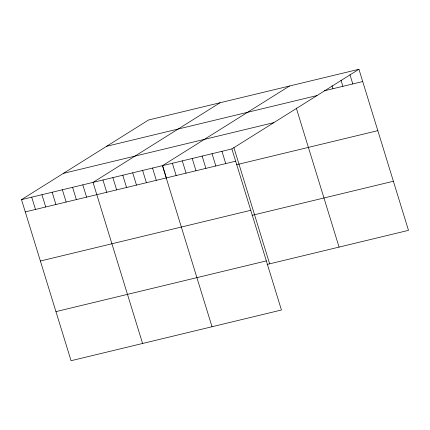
<?xml version="1.0" encoding="UTF-8"?>
<svg xmlns="http://www.w3.org/2000/svg" width="430" height="430" viewBox="0 0 430 430"><rect width="100%" height="100%" fill="white"/><g stroke="black" fill="none" stroke-linecap="round" stroke-linejoin="round"><path stroke-width="0.64" d="M358.942 69.278L231.888 148.925L281.44 310.008L71.057 360.722L21.5 199.638L148.56 119.992L358.942 69.278L408.5 230.362L267.089 264.45M220.09 102.748L93.031 182.395L142.588 343.479M289.519 86.011L162.459 165.663L212.017 326.746M324.285 90.811L362.721 81.544M106.629 146.275L317.012 95.562M63.43 173.354L273.813 122.641M21.5 199.638L231.888 148.925M25.273 211.909L235.661 161.196M236.419 164.744L377.825 130.655M40.382 261.015L250.771 210.302M251.985 215.339L393.391 181.25M55.948 311.616L266.331 260.902M349.972 74.734L352.799 83.936M340.995 80.19L342.882 86.328M332.019 85.651L332.965 88.72M296.313 108.102L339.071 247.094M233.872 147.549L269.648 263.832M221.966 151.317L225.745 163.583M212.049 153.709L215.822 165.975M202.132 156.095L205.905 168.367M192.215 158.487L195.989 170.758M182.293 160.879L186.072 173.15M172.376 163.271L176.15 175.537M162.529 165.41L166.496 178.299M152.542 168.049L156.316 180.321M142.62 170.441L146.399 182.712M132.703 172.833L136.477 185.104M122.786 175.225L126.56 187.491M112.87 177.617L116.643 189.883M102.947 180.003L106.726 192.275M82.813 184.862L86.586 197.128M72.595 187.324L76.368 199.59M62.377 189.786L66.15 202.057M52.154 192.248L55.932 204.519M41.936 194.715L45.714 206.98M31.718 197.176L35.491 209.448"/></g></svg>
